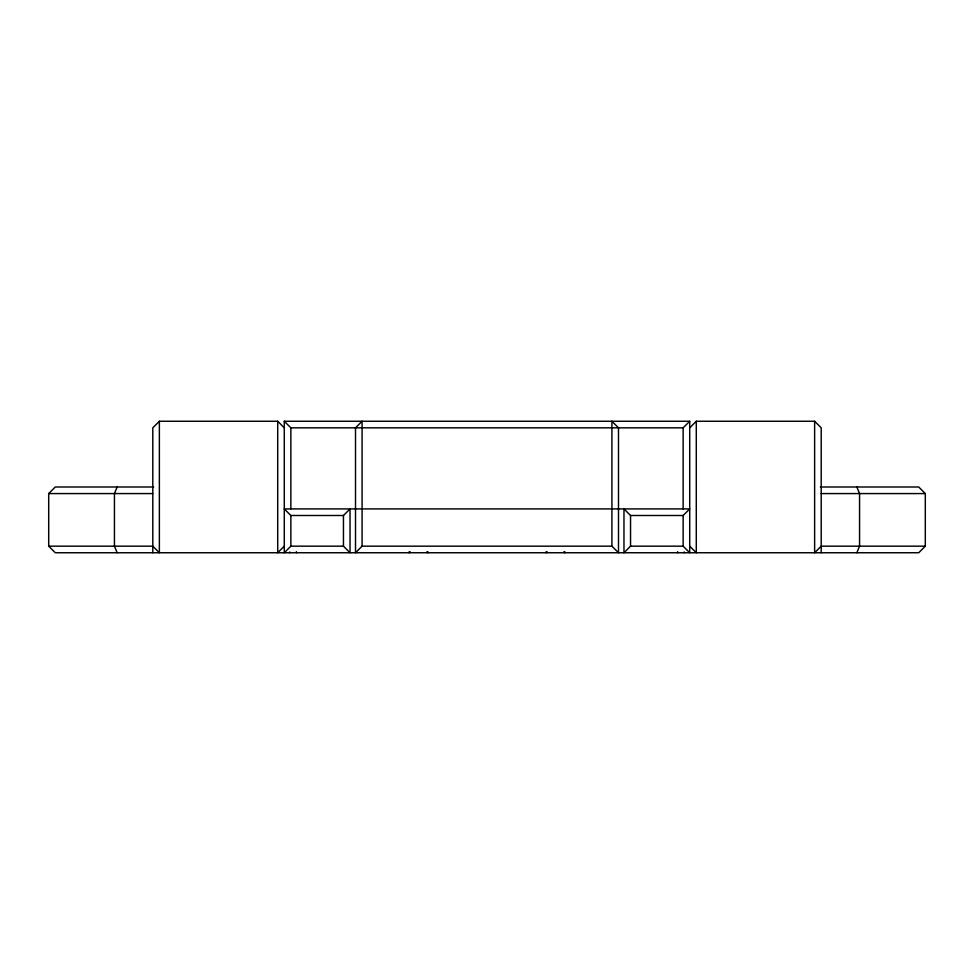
<?xml version="1.0" encoding="UTF-8"?>
<svg xmlns="http://www.w3.org/2000/svg" width="974" height="974" viewBox="0 0 974 974"><rect width="100%" height="100%" fill="white"/><g stroke="black" fill="none" stroke-linecap="round" stroke-linejoin="round"><path stroke-width="1.46" d="M117.172 487L114.445 493.575L114.445 546.171L117.172 552.745M856.828 552.745L859.555 546.171L859.555 493.575L856.828 487M820.376 487L918.726 487L925.3 493.575L925.3 546.171L918.726 552.745L55.274 552.745L48.7 546.171L48.7 493.575L55.274 487L153.624 487M284.286 427.829L277.712 421.255L159.371 421.255L152.796 427.829L152.796 552.745M284.286 546.171L277.712 552.745L277.712 421.255M290.861 546.171L284.286 552.745L284.286 421.255L689.714 421.255L689.714 552.745L683.139 546.171L630.543 546.171L623.969 552.745L623.969 508.915L630.543 515.49L683.139 515.49L689.714 508.915L284.286 508.915L290.861 515.49L343.457 515.49L350.031 508.915L350.031 552.745L343.457 546.171L290.861 546.171L290.861 515.49M362.084 546.171L355.51 552.745L355.51 427.829L362.084 421.255L362.084 546.171L611.916 546.171L618.49 552.745L618.49 427.829L611.916 421.255L611.916 546.171M410.164 551.783L409.202 552.745L409.202 551.649M547.132 551.783L546.171 552.745L546.171 551.649M284.286 421.255L290.861 427.829L683.139 427.829L689.714 421.255M689.714 427.829L696.288 421.255L814.629 421.255L821.204 427.829L821.204 552.745M48.7 493.575L152.796 493.575M821.204 493.575L925.3 493.575M48.7 546.171L152.796 546.171L159.371 552.745L159.371 421.255M925.3 546.171L821.204 546.171L814.629 552.745L814.629 421.255M689.714 546.171L696.288 552.745L696.288 421.255M563.836 551.783L564.798 552.745L564.798 551.649M426.868 551.783L427.829 552.745L427.829 551.649M684.235 551.929L684.235 552.745M683.139 427.829L683.139 508.915M683.139 515.49L683.139 546.171M677.661 551.649L677.661 552.745M630.543 515.49L630.543 546.171M343.457 515.49L343.457 546.171M296.339 551.649L296.339 552.745M290.861 427.829L290.861 508.915M289.765 551.929L289.765 552.745"/></g></svg>
